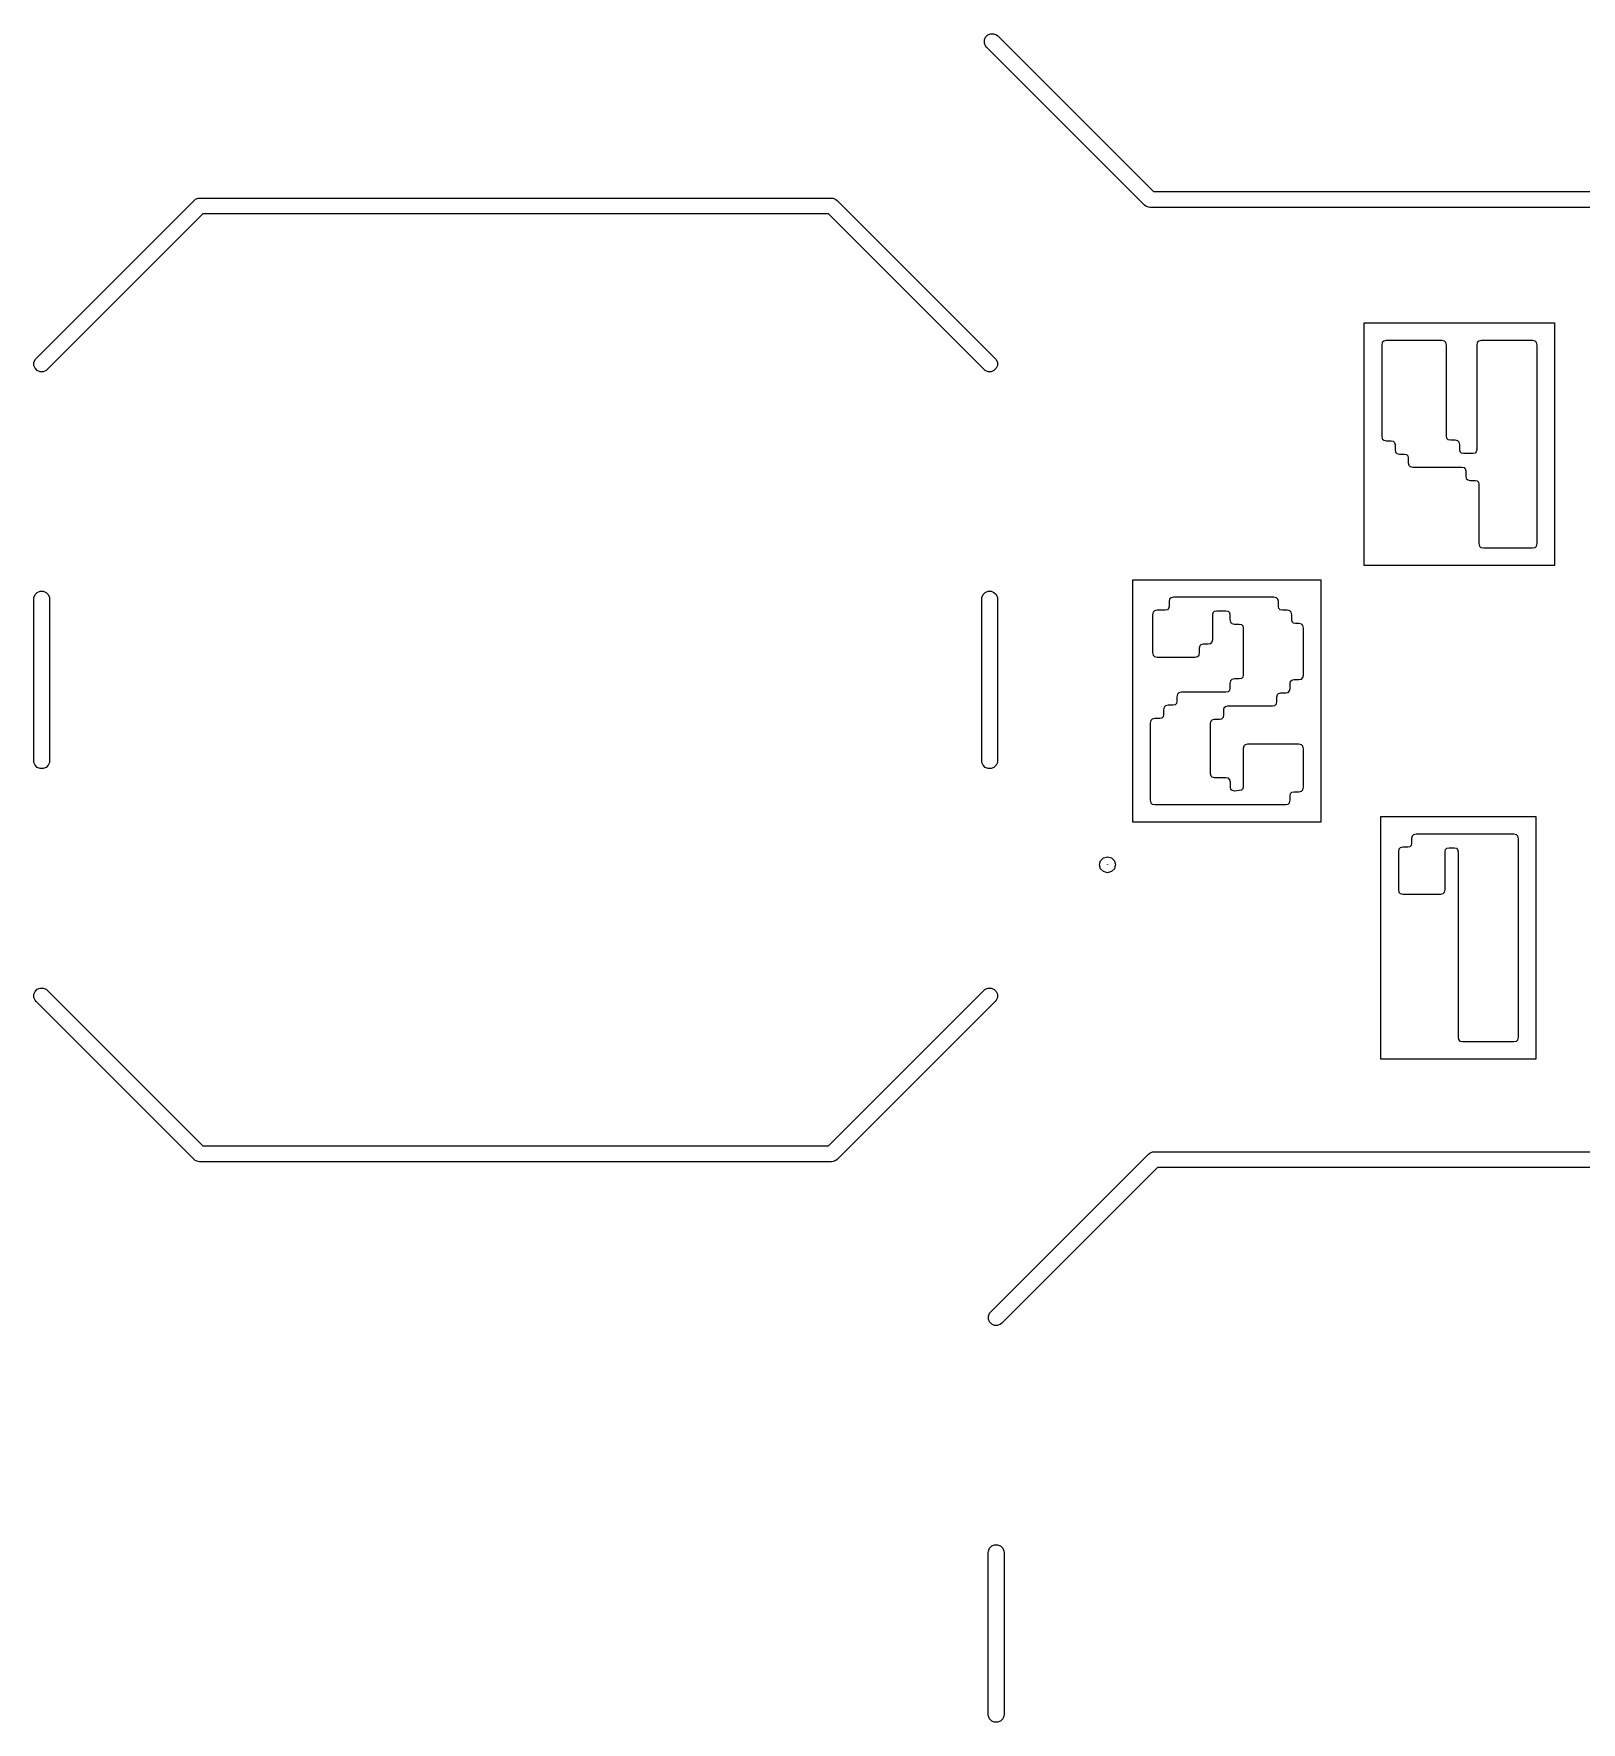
# Model space of a CAD drawing. Header units: millimetres. Extents: x 60 to 220, y -152 to -53.
# Drawn here: x 61.9 to 81.49, y -100.2 to -78.82 of the extents above; entities that cross this region are included whole.
import ezdxf

# ---------------------------------------------------------------- set-up
doc = ezdxf.new("R2010")
doc.units = ezdxf.units.MM
doc.layers.add('F.Silkscreen', color=41, linetype='CONTINUOUS', true_color=0xf2eda1)

msp = doc.modelspace()

# ---------------------------------------------------------------- linework, layer by layer
at = {"layer": 'F.Silkscreen', "linetype": 'CONTINUOUS'}
for p, q in [((73.933721, -78.898491), (73.948653, -78.862443)), ((73.948653, -78.862443), (73.976243, -78.834853)), ((73.976243, -78.834853), (74.012291, -78.819921)), ((74.012291, -78.819921), (74.051309, -78.819921)), ((74.051309, -78.819921), (74.087357, -78.834853)), ((74.087357, -78.834853), (74.102511, -78.847289)), ((74.102511, -78.847289), (76.073222, -80.818)), ((73.933721, -78.937509), (73.933721, -78.898491)), ((73.948653, -78.973557), (73.933721, -78.937509)), ((73.961089, -78.988711), (73.948653, -78.973557)), ((75.961089, -80.988711), (73.961089, -78.988711)), ((61.929289, -82.929289), (63.929289, -80.929289)), ((63.929289, -80.929289), (63.944443, -80.916853)), ((63.944443, -80.916853), (63.949107, -80.914921)), ((63.949107, -80.914921), (63.980491, -80.901921)), ((63.980491, -80.901921), (64, -80.9)), ((64, -80.9), (72, -80.9)), ((72, -80.9), (72.019509, -80.901921)), ((72.019509, -80.901921), (72.055557, -80.916853)), ((72.055557, -80.916853), (72.070711, -80.929289)), ((72.070711, -80.929289), (74.070711, -82.929289)), ((75.976243, -81.001147), (75.961089, -80.988711)), ((76.012291, -81.016079), (75.976243, -81.001147)), ((76.0318, -81.018), (76.012291, -81.016079)), ((84.0318, -81.018), (76.0318, -81.018)), ((76.073222, -80.818), (83.990378, -80.818)), ((64.041422, -81.1), (62.070711, -83.070711)), ((71.958578, -81.1), (64.041422, -81.1)), ((73.929289, -83.070711), (71.958578, -81.1)), ((78.742066, -85.552222), (78.742066, -82.481678)), ((78.742066, -82.481678), (81.153031, -82.481678)), ((81.153031, -82.481678), (81.153031, -85.552222)), ((78.970984, -82.728596), (78.964288, -82.761053)), ((78.988954, -82.710599), (78.970984, -82.728596)), ((79.021319, -82.7039), (78.988954, -82.710599)), ((79.72657, -82.7039), (79.021319, -82.7039)), ((79.758934, -82.710599), (79.72657, -82.7039)), ((79.776904, -82.728596), (79.758934, -82.710599)), ((79.783601, -82.761053), (79.776904, -82.728596)), ((80.174246, -82.728596), (80.16755, -82.761053)), ((80.192216, -82.710599), (80.174246, -82.728596)), ((80.224581, -82.7039), (80.192216, -82.710599)), ((80.873778, -82.7039), (80.224581, -82.7039)), ((80.906155, -82.710591), (80.873778, -82.7039)), ((80.924119, -82.728555), (80.906155, -82.710591)), ((80.930809, -82.760931), (80.924119, -82.728555)), ((61.916853, -82.944443), (61.929289, -82.929289)), ((74.070711, -82.929289), (74.083147, -82.944443)), ((78.964288, -82.761053), (78.964288, -83.916566)), ((79.783601, -83.916566), (79.783601, -82.761053)), ((80.16755, -82.761053), (80.16755, -84.084849)), ((80.930809, -85.272969), (80.930809, -82.760931)), ((61.901921, -82.980491), (61.916853, -82.944443)), ((61.901921, -83.019509), (61.901921, -82.980491)), ((61.916853, -83.055557), (61.901921, -83.019509)), ((61.944443, -83.083147), (61.916853, -83.055557)), ((61.980491, -83.098079), (61.944443, -83.083147)), ((62.019509, -83.098079), (61.980491, -83.098079)), ((62.055557, -83.083147), (62.019509, -83.098079)), ((62.070711, -83.070711), (62.055557, -83.083147)), ((73.944443, -83.083147), (73.929289, -83.070711)), ((73.980491, -83.098078), (73.944443, -83.083147)), ((74.019509, -83.098078), (73.980491, -83.098078)), ((74.055557, -83.083147), (74.019509, -83.098078)), ((74.083147, -83.055557), (74.055557, -83.083147)), ((74.083147, -82.944443), (74.098078, -82.980491)), ((74.098078, -83.019509), (74.083147, -83.055557)), ((74.098078, -82.980491), (74.098078, -83.019509)), ((78.964288, -83.916566), (78.970984, -83.949023)), ((78.970984, -83.949023), (78.988954, -83.967021)), ((78.988954, -83.967021), (79.021319, -83.973719)), ((79.021319, -83.973719), (79.082868, -83.973719)), ((79.082868, -83.973719), (79.110876, -83.979507)), ((79.110876, -83.979507), (79.126417, -83.995048)), ((79.126417, -83.995048), (79.132205, -84.023056)), ((79.78938, -83.944586), (79.783601, -83.916566)), ((79.804888, -83.960122), (79.78938, -83.944586)), ((79.832815, -83.965903), (79.804888, -83.960122)), ((79.894365, -83.965903), (79.832815, -83.965903)), ((79.92681, -83.972608), (79.894365, -83.965903)), ((79.944813, -83.990611), (79.92681, -83.972608)), ((79.951518, -84.023056), (79.944813, -83.990611)), ((79.132205, -84.023056), (79.132205, -84.084849)), ((79.132205, -84.084849), (79.138901, -84.117306)), ((79.138901, -84.117306), (79.156871, -84.135304)), ((79.156871, -84.135304), (79.189236, -84.142002)), ((79.189236, -84.142002), (79.250785, -84.142002)), ((79.250785, -84.142002), (79.27891, -84.147706)), ((79.27891, -84.147706), (79.294395, -84.162917)), ((79.294395, -84.162917), (79.300122, -84.190118)), ((79.300122, -84.190118), (79.300122, -84.250202)), ((79.951518, -84.084849), (79.951518, -84.023056)), ((79.957297, -84.112869), (79.951518, -84.084849)), ((79.972805, -84.128405), (79.957297, -84.112869)), ((80.000732, -84.134187), (79.972805, -84.128405)), ((80.118335, -84.134187), (80.000732, -84.134187)), ((80.146263, -84.128405), (80.118335, -84.134187)), ((80.161771, -84.112869), (80.146263, -84.128405)), ((80.16755, -84.084849), (80.161771, -84.112869)), ((79.300122, -84.250202), (79.306757, -84.281851)), ((79.306757, -84.281851), (79.324672, -84.299519)), ((79.324672, -84.299519), (79.357153, -84.306133)), ((79.357153, -84.306133), (79.978384, -84.306133)), ((79.978384, -84.306133), (80.006323, -84.311907)), ((80.006323, -84.311907), (80.021826, -84.327409)), ((80.021826, -84.327409), (80.027599, -84.355348)), ((80.027599, -84.355348), (80.027599, -84.416898)), ((80.027599, -84.416898), (80.034289, -84.449274)), ((80.034289, -84.449274), (80.052254, -84.467238)), ((80.052254, -84.467238), (80.08463, -84.473928)), ((80.08463, -84.473928), (80.146179, -84.473928)), ((80.146179, -84.473928), (80.174188, -84.479716)), ((80.174188, -84.479716), (80.189728, -84.495257)), ((80.189728, -84.495257), (80.195516, -84.523265)), ((80.195516, -84.523265), (80.195516, -85.272969)), ((80.195516, -85.272969), (80.202206, -85.305345)), ((80.924119, -85.305345), (80.930809, -85.272969)), ((80.202206, -85.305345), (80.220171, -85.323309)), ((80.220171, -85.323309), (80.252547, -85.33)), ((80.252547, -85.33), (80.873778, -85.33)), ((80.873778, -85.33), (80.906155, -85.323309)), ((80.906155, -85.323309), (80.924119, -85.305345)), ((81.153031, -85.552222), (78.742066, -85.552222)), ((61.901921, -85.955491), (61.916853, -85.919443)), ((61.916853, -85.919443), (61.944443, -85.891853)), ((61.944443, -85.891853), (61.980491, -85.876921)), ((61.980491, -85.876921), (62.019509, -85.876921)), ((62.019509, -85.876921), (62.055557, -85.891853)), ((62.055557, -85.891853), (62.083147, -85.919443)), ((62.083147, -85.919443), (62.098079, -85.955491)), ((73.901921, -85.955491), (73.916853, -85.919443)), ((73.916853, -85.919443), (73.944443, -85.891853)), ((73.944443, -85.891853), (73.980491, -85.876921)), ((73.980491, -85.876921), (74.019509, -85.876921)), ((74.019509, -85.876921), (74.055557, -85.891853)), ((74.055557, -85.891853), (74.083147, -85.919443)), ((74.083147, -85.919443), (74.098079, -85.955491)), ((75.812408, -88.802222), (75.812408, -85.731678)), ((75.812408, -85.731678), (78.195286, -85.731678)), ((78.195286, -85.731678), (78.195286, -88.802222)), ((61.9, -85.975), (61.901921, -85.955491)), ((61.9, -88.025), (61.9, -85.975)), ((62.098079, -85.955491), (62.1, -85.975)), ((62.1, -85.975), (62.1, -88.025)), ((73.9, -85.975), (73.901921, -85.955491)), ((73.9, -88.025), (73.9, -85.975)), ((74.098079, -85.955491), (74.1, -85.975)), ((74.1, -85.975), (74.1, -88.025)), ((76.06928, -86.142645), (76.062596, -86.17494)), ((76.087239, -86.124713), (76.06928, -86.142645)), ((76.119627, -86.118032), (76.087239, -86.124713)), ((76.223186, -86.118032), (76.119627, -86.118032)), ((76.25123, -86.112334), (76.223186, -86.118032)), ((76.266682, -86.097128), (76.25123, -86.112334)), ((76.272401, -86.069916), (76.266682, -86.097128)), ((76.279036, -85.978183), (76.272401, -86.009832)), ((76.272401, -86.009832), (76.272401, -86.069916)), ((76.296951, -85.960515), (76.279036, -85.978183)), ((76.329432, -85.9539), (76.296951, -85.960515)), ((77.599861, -85.9539), (76.329432, -85.9539)), ((76.825855, -86.17494), (76.831622, -86.147082)), ((76.831622, -86.147082), (76.847119, -86.131612)), ((76.847119, -86.131612), (76.87507, -86.125847)), ((76.87507, -86.125847), (76.992673, -86.125847)), ((76.992673, -86.125847), (77.020589, -86.131637)), ((77.020589, -86.131637), (77.036103, -86.147206)), ((77.036103, -86.147206), (77.041888, -86.175307)), ((77.632342, -85.960515), (77.599861, -85.9539)), ((77.650256, -85.978183), (77.632342, -85.960515)), ((77.656891, -86.009832), (77.650256, -85.978183)), ((77.656891, -86.069916), (77.656891, -86.009832)), ((77.66261, -86.097128), (77.656891, -86.069916)), ((77.678062, -86.112334), (77.66261, -86.097128)), ((77.706106, -86.118032), (77.678062, -86.112334)), ((77.767656, -86.118032), (77.706106, -86.118032)), ((77.80009, -86.124744), (77.767656, -86.118032)), ((77.818098, -86.14278), (77.80009, -86.124744)), ((77.824808, -86.175307), (77.818098, -86.14278)), ((76.062596, -86.17494), (76.062596, -86.655122)), ((76.825855, -86.487571), (76.825855, -86.17494)), ((77.041888, -86.175307), (77.041888, -86.2371)), ((77.041888, -86.2371), (77.048598, -86.269626)), ((77.048598, -86.269626), (77.066607, -86.287662)), ((77.066607, -86.287662), (77.099041, -86.294375)), ((77.099041, -86.294375), (77.16059, -86.294375)), ((77.16059, -86.294375), (77.188506, -86.300165)), ((77.188506, -86.300165), (77.20402, -86.315733)), ((77.20402, -86.315733), (77.209805, -86.343834)), ((77.209805, -86.343834), (77.209805, -86.939542)), ((77.824808, -86.2371), (77.824808, -86.175307)), ((77.830594, -86.265201), (77.824808, -86.2371)), ((77.846107, -86.280769), (77.830594, -86.265201)), ((77.874023, -86.286559), (77.846107, -86.280769)), ((77.916033, -86.286559), (77.874023, -86.286559)), ((77.948386, -86.293266), (77.916033, -86.286559)), ((77.966362, -86.311296), (77.948386, -86.293266)), ((77.973064, -86.343834), (77.966362, -86.311296)), ((77.973064, -86.939542), (77.973064, -86.343834)), ((76.657938, -86.593695), (76.663705, -86.565836)), ((76.663705, -86.565836), (76.679202, -86.550367)), ((76.679202, -86.550367), (76.707153, -86.544602)), ((76.707153, -86.544602), (76.768824, -86.544602)), ((76.768824, -86.544602), (76.801201, -86.537912)), ((76.801201, -86.537912), (76.819165, -86.519947)), ((76.819165, -86.519947), (76.825855, -86.487571)), ((76.062596, -86.655122), (76.06928, -86.687417)), ((76.06928, -86.687417), (76.087239, -86.705348)), ((76.087239, -86.705348), (76.119627, -86.71203)), ((76.119627, -86.71203), (76.600907, -86.71203)), ((76.600907, -86.71203), (76.633295, -86.705348)), ((76.633295, -86.705348), (76.651254, -86.687417)), ((76.651254, -86.687417), (76.657938, -86.655122)), ((76.657938, -86.655122), (76.657938, -86.593695)), ((77.066607, -86.995714), (77.048598, -87.01375)), ((77.099041, -86.989002), (77.066607, -86.995714)), ((77.16059, -86.989002), (77.099041, -86.989002)), ((77.188506, -86.983212), (77.16059, -86.989002)), ((77.20402, -86.967643), (77.188506, -86.983212)), ((77.209805, -86.939542), (77.20402, -86.967643)), ((77.81094, -87.018187), (77.826487, -87.002613)), ((77.826487, -87.002613), (77.854484, -86.996817)), ((77.854484, -86.996817), (77.916033, -86.996817)), ((77.916033, -86.996817), (77.948386, -86.990111)), ((77.948386, -86.990111), (77.966362, -86.97208)), ((77.966362, -86.97208), (77.973064, -86.939542)), ((76.376986, -87.181823), (76.370342, -87.213461)), ((76.370342, -87.213461), (76.370342, -87.273545)), ((76.394933, -87.16415), (76.376986, -87.181823)), ((76.427495, -87.157529), (76.394933, -87.16415)), ((76.992673, -87.157529), (76.427495, -87.157529)), ((77.020589, -87.151739), (76.992673, -87.157529)), ((77.036103, -87.136171), (77.020589, -87.151739)), ((77.041888, -87.10807), (77.036103, -87.136171)), ((77.048598, -87.01375), (77.041888, -87.046277)), ((77.041888, -87.046277), (77.041888, -87.10807)), ((77.637352, -87.213461), (77.643071, -87.186248)), ((77.637352, -87.273545), (77.637352, -87.213461)), ((77.643071, -87.186248), (77.658523, -87.171043)), ((77.658523, -87.171043), (77.686567, -87.165345)), ((77.686567, -87.165345), (77.748116, -87.165345)), ((77.748116, -87.165345), (77.780469, -87.158638)), ((77.780469, -87.158638), (77.798445, -87.140608)), ((77.798445, -87.140608), (77.805147, -87.10807)), ((77.805147, -87.046277), (77.81094, -87.018187)), ((77.805147, -87.10807), (77.805147, -87.046277)), ((76.209244, -87.346356), (76.202547, -87.378813)), ((76.202547, -87.378813), (76.202547, -87.440484)), ((76.227214, -87.328359), (76.209244, -87.346356)), ((76.259578, -87.32166), (76.227214, -87.328359)), ((76.321127, -87.32166), (76.259578, -87.32166)), ((76.349171, -87.315962), (76.321127, -87.32166)), ((76.364624, -87.300757), (76.349171, -87.315962)), ((76.370342, -87.273545), (76.364624, -87.300757)), ((76.965806, -87.379057), (76.971598, -87.350876)), ((76.965806, -87.440973), (76.965806, -87.379057)), ((76.971598, -87.350876), (76.987117, -87.335274)), ((76.987117, -87.335274), (77.015021, -87.329476)), ((77.015021, -87.329476), (77.580199, -87.329476)), ((77.580199, -87.329476), (77.612761, -87.322855)), ((77.612761, -87.322855), (77.630708, -87.305182)), ((77.630708, -87.305182), (77.637352, -87.273545)), ((76.041327, -87.514639), (76.03463, -87.547096)), ((76.03463, -87.547096), (76.03463, -88.522847)), ((76.059297, -87.496642), (76.041327, -87.514639)), ((76.091661, -87.489944), (76.059297, -87.496642)), ((76.15321, -87.489944), (76.091661, -87.489944)), ((76.181207, -87.484148), (76.15321, -87.489944)), ((76.196754, -87.468574), (76.181207, -87.484148)), ((76.202547, -87.440484), (76.196754, -87.468574)), ((76.797889, -87.547951), (76.803681, -87.519769)), ((76.797889, -88.189577), (76.797889, -87.547951)), ((76.803681, -87.519769), (76.8192, -87.504168)), ((76.8192, -87.504168), (76.847104, -87.49837)), ((76.847104, -87.49837), (76.908653, -87.49837)), ((76.908653, -87.49837), (76.941076, -87.491649)), ((76.941076, -87.491649), (76.95909, -87.47358)), ((76.95909, -87.47358), (76.965806, -87.440973)), ((77.216489, -87.838667), (77.209805, -87.870963)), ((77.234448, -87.820736), (77.216489, -87.838667)), ((77.266836, -87.814054), (77.234448, -87.820736)), ((77.916033, -87.814054), (77.266836, -87.814054)), ((77.948352, -87.820786), (77.916033, -87.814054)), ((77.966344, -87.838915), (77.948352, -87.820786)), ((77.973064, -87.871695), (77.966344, -87.838915)), ((61.901921, -88.044509), (61.9, -88.025)), ((61.916853, -88.080557), (61.901921, -88.044509)), ((62.098079, -88.044509), (62.083147, -88.080557)), ((62.1, -88.025), (62.098079, -88.044509)), ((73.901921, -88.044509), (73.9, -88.025)), ((73.916853, -88.080557), (73.901921, -88.044509)), ((74.098079, -88.044509), (74.083147, -88.080557)), ((74.1, -88.025), (74.098079, -88.044509)), ((77.209805, -87.870963), (77.209805, -88.351144)), ((77.973064, -88.358227), (77.973064, -87.871695)), ((61.944443, -88.108147), (61.916853, -88.080557)), ((61.980491, -88.123079), (61.944443, -88.108147)), ((62.019509, -88.123079), (61.980491, -88.123079)), ((62.055557, -88.108147), (62.019509, -88.123079)), ((62.083147, -88.080557), (62.055557, -88.108147)), ((73.944443, -88.108147), (73.916853, -88.080557)), ((73.980491, -88.123079), (73.944443, -88.108147)), ((74.019509, -88.123079), (73.980491, -88.123079)), ((74.055557, -88.108147), (74.019509, -88.123079)), ((74.083147, -88.080557), (74.055557, -88.108147)), ((76.803681, -88.217759), (76.797889, -88.189577)), ((76.8192, -88.23336), (76.803681, -88.217759)), ((76.847104, -88.239159), (76.8192, -88.23336)), ((76.992673, -88.239159), (76.847104, -88.239159)), ((77.025015, -88.245874), (76.992673, -88.239159)), ((77.042996, -88.263937), (77.025015, -88.245874)), ((77.049704, -88.296556), (77.042996, -88.263937)), ((77.049704, -88.358471), (77.049704, -88.296556)), ((77.055487, -88.386665), (77.049704, -88.358471)), ((77.070973, -88.40226), (77.055487, -88.386665)), ((77.098797, -88.408053), (77.070973, -88.40226)), ((77.160346, -88.400237), (77.098797, -88.408053)), ((77.188458, -88.39446), (77.160346, -88.400237)), ((77.204021, -88.378979), (77.188458, -88.39446)), ((77.209805, -88.351144), (77.204021, -88.378979)), ((77.805147, -88.463984), (77.810874, -88.436783)), ((77.805147, -88.524068), (77.805147, -88.463984)), ((77.810874, -88.436783), (77.826359, -88.421572)), ((77.826359, -88.421572), (77.854484, -88.415868)), ((77.854484, -88.415868), (77.916033, -88.415868)), ((77.916033, -88.415868), (77.948352, -88.409137)), ((77.948352, -88.409137), (77.966344, -88.391008)), ((77.966344, -88.391008), (77.973064, -88.358227)), ((76.03463, -88.522847), (76.041327, -88.555304)), ((76.041327, -88.555304), (76.059297, -88.573301)), ((76.059297, -88.573301), (76.091661, -88.58)), ((76.091661, -88.58), (77.748116, -88.58)), ((77.748116, -88.58), (77.780597, -88.573385)), ((77.780597, -88.573385), (77.798511, -88.555717)), ((77.798511, -88.555717), (77.805147, -88.524068)), ((78.195286, -88.802222), (75.812408, -88.802222)), ((78.952481, -91.802222), (78.952481, -88.731678)), ((78.952481, -88.731678), (80.915749, -88.731678)), ((80.915749, -88.731678), (80.915749, -91.802222)), ((79.181387, -89.142645), (79.174703, -89.17494)), ((79.199346, -89.124713), (79.181387, -89.142645)), ((79.231734, -89.118032), (79.199346, -89.124713)), ((79.293283, -89.118032), (79.231734, -89.118032)), ((79.321408, -89.112328), (79.293283, -89.118032)), ((79.336893, -89.097117), (79.321408, -89.112328)), ((79.34262, -89.069916), (79.336893, -89.097117)), ((79.349256, -88.978183), (79.34262, -89.009832)), ((79.34262, -89.009832), (79.34262, -89.069916)), ((79.36717, -88.960515), (79.349256, -88.978183)), ((79.399651, -88.9539), (79.36717, -88.960515)), ((80.636497, -88.9539), (79.399651, -88.9539)), ((79.773126, -89.147082), (79.788623, -89.131612)), ((79.788623, -89.131612), (79.816573, -89.125847)), ((79.816573, -89.125847), (79.880931, -89.125847)), ((79.880931, -89.125847), (79.908859, -89.131629)), ((79.908859, -89.131629), (79.924367, -89.147164)), ((80.668873, -88.960591), (80.636497, -88.9539)), ((80.686837, -88.978555), (80.668873, -88.960591)), ((80.693527, -89.010931), (80.686837, -88.978555)), ((80.693527, -91.522969), (80.693527, -89.010931)), ((75.391, -89.34), (75.394806, -89.325795)), ((75.394806, -89.354204), (75.391, -89.34)), ((75.394806, -89.320866), (75.39661, -89.319061)), ((75.394806, -89.325795), (75.394806, -89.320866)), ((75.394806, -89.359134), (75.394806, -89.354204)), ((75.39661, -89.319061), (75.404531, -89.2895)), ((75.404531, -89.2895), (75.4415, -89.252531)), ((75.4415, -89.252531), (75.492, -89.239)), ((75.493, -89.339), (75.491, -89.339)), ((75.491, -89.339), (75.491, -89.34)), ((75.491, -89.34), (75.491, -89.341)), ((75.491, -89.341), (75.493, -89.341)), ((75.492, -89.239), (75.5425, -89.252531)), ((75.493, -89.34), (75.493, -89.339)), ((75.493, -89.341), (75.493, -89.34)), ((75.5425, -89.252531), (75.579469, -89.2895)), ((75.579469, -89.2895), (75.587389, -89.319061)), ((75.587389, -89.319061), (75.589194, -89.320866)), ((75.589194, -89.320866), (75.589194, -89.325795)), ((75.589194, -89.325795), (75.593, -89.34)), ((75.593, -89.34), (75.589194, -89.354204)), ((75.589194, -89.354204), (75.589194, -89.359134)), ((79.174703, -89.17494), (79.174703, -89.655122)), ((79.767358, -89.17494), (79.773126, -89.147082)), ((79.767358, -89.655122), (79.767358, -89.17494)), ((79.924367, -89.147164), (79.930146, -89.175184)), ((79.930146, -89.175184), (79.930146, -91.522847)), ((75.39661, -89.360938), (75.394806, -89.359134)), ((75.404531, -89.3905), (75.39661, -89.360938)), ((75.4415, -89.427469), (75.404531, -89.3905)), ((75.492, -89.441), (75.4415, -89.427469)), ((75.5425, -89.427469), (75.492, -89.441)), ((75.579469, -89.3905), (75.5425, -89.427469)), ((75.587389, -89.360938), (75.579469, -89.3905)), ((75.589194, -89.359134), (75.587389, -89.360938)), ((79.174703, -89.655122), (79.181387, -89.687417)), ((79.181387, -89.687417), (79.199346, -89.705348)), ((79.199346, -89.705348), (79.231734, -89.71203)), ((79.231734, -89.71203), (79.710328, -89.71203)), ((79.710328, -89.71203), (79.742715, -89.705348)), ((79.742715, -89.705348), (79.760674, -89.687417)), ((79.760674, -89.687417), (79.767358, -89.655122)), ((61.901921, -90.980491), (61.916853, -90.944443)), ((61.901921, -91.019509), (61.901921, -90.980491)), ((61.916853, -91.055557), (61.901921, -91.019509)), ((61.916853, -90.944443), (61.944443, -90.916853)), ((61.929289, -91.070711), (61.916853, -91.055557)), ((61.944443, -90.916853), (61.980491, -90.901921)), ((61.980491, -90.901921), (62.019509, -90.901921)), ((62.019509, -90.901921), (62.055557, -90.916853)), ((62.055557, -90.916853), (62.070711, -90.929289)), ((62.070711, -90.929289), (64.041422, -92.9)), ((71.958578, -92.9), (73.929289, -90.929289)), ((73.929289, -90.929289), (73.944443, -90.916853)), ((73.944443, -90.916853), (73.980491, -90.901922)), ((73.980491, -90.901922), (74.019509, -90.901922)), ((74.019509, -90.901922), (74.055557, -90.916853)), ((74.055557, -90.916853), (74.083147, -90.944443)), ((74.083147, -91.055557), (74.070711, -91.070711)), ((74.083147, -90.944443), (74.098078, -90.980491)), ((74.098078, -91.019509), (74.083147, -91.055557)), ((74.098078, -90.980491), (74.098078, -91.019509)), ((63.929289, -93.070711), (61.929289, -91.070711)), ((74.070711, -91.070711), (72.070711, -93.070711)), ((79.930146, -91.522847), (79.936842, -91.555304)), ((79.936842, -91.555304), (79.954812, -91.573301)), ((79.954812, -91.573301), (79.987177, -91.58)), ((79.987177, -91.58), (80.636497, -91.58)), ((80.636497, -91.58), (80.668873, -91.573309)), ((80.668873, -91.573309), (80.686837, -91.555345)), ((80.686837, -91.555345), (80.693527, -91.522969)), ((80.915749, -91.802222), (78.952481, -91.802222)), ((64.041422, -92.9), (71.958578, -92.9)), ((76.027043, -92.990853), (76.063091, -92.975921)), ((76.063091, -92.975921), (76.0826, -92.974)), ((76.0826, -92.974), (84.0826, -92.974)), ((63.944443, -93.083147), (63.929289, -93.070711)), ((63.980491, -93.098079), (63.944443, -93.083147)), ((64, -93.1), (63.980491, -93.098079)), ((72, -93.1), (64, -93.1)), ((72.019509, -93.098079), (72, -93.1)), ((72.055557, -93.083147), (72.019509, -93.098079)), ((72.070711, -93.070711), (72.055557, -93.083147)), ((74.011889, -95.003289), (76.011889, -93.003289)), ((76.124022, -93.174), (74.153311, -95.144711)), ((76.011889, -93.003289), (76.027043, -92.990853)), ((84.041178, -93.174), (76.124022, -93.174)), ((73.984521, -95.054491), (73.999453, -95.018443)), ((73.984521, -95.093509), (73.984521, -95.054491)), ((73.999453, -95.129557), (73.984521, -95.093509)), ((73.999453, -95.018443), (74.011889, -95.003289)), ((74.027043, -95.157147), (73.999453, -95.129557)), ((74.063091, -95.172079), (74.027043, -95.157147)), ((74.102109, -95.172079), (74.063091, -95.172079)), ((74.138157, -95.157147), (74.102109, -95.172079)), ((74.153311, -95.144711), (74.138157, -95.157147)), ((73.9826, -98.049), (73.984521, -98.029491)), ((73.9826, -100.099), (73.9826, -98.049)), ((73.984521, -98.029491), (73.999453, -97.993443)), ((73.999453, -97.993443), (74.027043, -97.965853)), ((74.027043, -97.965853), (74.063091, -97.950921)), ((74.063091, -97.950921), (74.102109, -97.950921)), ((74.102109, -97.950921), (74.138157, -97.965853)), ((74.138157, -97.965853), (74.165747, -97.993443)), ((74.165747, -97.993443), (74.180679, -98.029491)), ((74.180679, -98.029491), (74.1826, -98.049)), ((74.1826, -98.049), (74.1826, -100.099)), ((73.984521, -100.118509), (73.9826, -100.099)), ((73.999453, -100.154557), (73.984521, -100.118509)), ((74.027043, -100.182147), (73.999453, -100.154557)), ((74.063091, -100.197079), (74.027043, -100.182147)), ((74.102109, -100.197079), (74.063091, -100.197079)), ((74.138157, -100.182147), (74.102109, -100.197079)), ((74.165747, -100.154557), (74.138157, -100.182147)), ((74.180679, -100.118509), (74.165747, -100.154557)), ((74.1826, -100.099), (74.180679, -100.118509))]:
    msp.add_line(p, q, dxfattribs=at)

doc.saveas('drawing.dxf')
